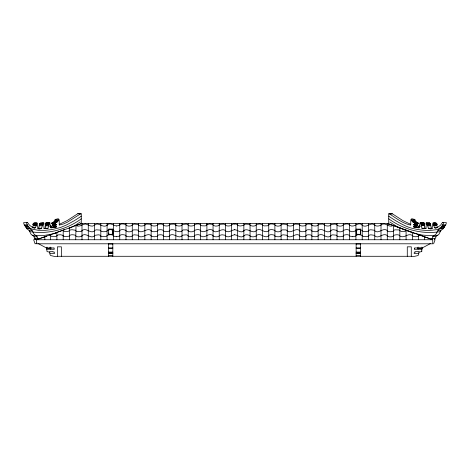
<?xml version="1.0" encoding="UTF-8"?>
<svg xmlns="http://www.w3.org/2000/svg" width="470" height="470" viewBox="0 0 470 470"><rect width="100%" height="100%" fill="white"/><g stroke="black" fill="none" stroke-linecap="round" stroke-linejoin="round"><path stroke-width="0.7" d="M81.997 223.42L81.992 239.741M424.434 239.741L424.434 236.745M108.834 233.69L108.84 233.02M108.846 230.417L109.116 229.013L112.818 229.16L112.806 234.178L109.528 234.395L108.834 234.078M388.714 224.554L388.761 213.838L389.225 213.715L392.268 213.715L402.861 220.6L410.504 224.261M389.225 213.715C396.004 218.139 402.637 223.444 410.733 225.148C411.138 222.169 409.159 216.135 415.075 220.001C407.155 219.39 416.22 224.513 418.212 223.08C418.559 225.253 412.96 223.726 414.064 224.807C414.152 225.594 419.358 224.707 416.896 226.052C408.976 226.234 416.919 227.815 419.081 227.927L418.981 227.586A7.79 5.511 -90 0 1 418.77 226.587L418.782 226.105L419.498 226.346L419.892 223.18L420.615 222.698L421.384 223.473L421.32 224.942L420.756 224.501L421.484 225.859L421.901 228.256L425.732 228.649L426.214 227.645L425.82 227.157L426.272 225.847L426.026 223.044L426.361 222.88L427.224 223.655L430.438 223.743A0.817 0.576 -90 0 1 430.737 223.984C430.82 225.588 428.141 225.007 426.995 224.654C428.188 225.618 427.706 227.592 428.687 228.467C433.117 229.877 432.006 227.75 432.5 224.537A1.557 1.099 -90 0 1 432.535 224.172C434.427 221.082 433.093 227.697 435.226 228.25A33.006 23.341 -90 0 0 437.57 227.31L440.478 225.265L442.587 222.328L446.424 222.686L445.648 225.306L444.497 226.499C440.666 225.341 439.233 230.441 434.856 229.871C427.712 231.005 420.392 230.218 413.383 228.614C407.143 227.216 401.492 224.067 396.022 220.871A198.992 140.706 90 0 1 390.382 217.275L388.749 216.153M432.964 223.033C436.618 220.982 439.667 227.38 433.457 225.506M419.569 227.533L416.673 226.951L416.896 226.052M391.798 214.056L392.268 213.715M421.243 224.901C425.55 226.751 425.609 221.241 421.238 223.168M81.287 223.949L81.24 213.838L80.775 213.715L67.328 222.21L63.491 223.937L59.267 225.148C58.862 222.169 60.842 216.135 54.925 220.001C62.845 219.39 53.78 224.513 51.788 223.08C51.483 225.418 57.499 223.473 55.848 225.107C43.851 226.099 66.476 225.829 50.919 227.927L51.019 227.586A7.79 5.511 90 0 0 51.23 226.587L51.218 226.105L50.672 226.528L50.296 225.823L49.802 222.774L48.956 223.215L45.719 223.168L45.637 224.942L48.757 224.901L49.244 224.501L48.516 225.859L48.099 228.256L44.268 228.649L43.786 227.645L44.18 227.157L43.728 225.847L43.974 223.044L39.803 223.391L39.562 223.743A0.817 0.576 -90 0 0 39.263 223.984L39.392 224.918L39.709 224.642M48.763 223.168L48.757 224.901M418.7 253.248L414.193 253.489A1.827 1.827 0 0 1 414.129 253.254L414.235 252.748A1.71 1.71 0 0 1 414.399 252.555L414.423 252.043L415.65 252.026L415.639 251.656L419.011 251.656L418.694 254.293A3.784 3.784 0 0 1 418.594 254.769L417.971 255.533A2.368 2.368 0 0 1 417.589 255.657C415.598 255.974 414.117 256.832 411.285 256.285L57.381 256.285C54.544 256.832 53.063 255.974 51.077 255.657A2.368 2.368 0 0 1 50.69 255.533L50.067 254.769A3.784 3.784 0 0 1 49.967 254.293L49.65 251.656L53.022 251.656L53.01 252.026L54.244 252.043L54.267 252.555A1.71 1.71 0 0 1 54.426 252.743L54.532 253.254A1.827 1.827 0 0 1 54.467 253.489L49.961 253.248M37.594 228.737C43.14 229.072 41.101 227.815 42.882 224.566C42.182 225.371 42.235 223.685 42.846 223.391M419.046 252.09L421.608 251.644L421.931 249.153A1.757 1.757 0 0 1 421.954 248.93L422.324 247.267L421.061 247.267L421.061 247.925L418.987 247.925L418.987 247.267L417.836 247.267L417.836 247.86M55.736 224.396L54.696 223.462L55.213 222.945M32.371 227.75C32.242 226.934 33.869 225.283 33.282 225.371C41.248 223.814 32.518 227.692 33.041 224.472C33.07 222.698 37.33 221.805 37.465 224.172A1.557 1.099 -90 0 1 37.5 224.537C37.888 227.686 37.106 230.053 41.354 228.373M36.214 225.424L36.008 224.137L37.036 223.033M417.019 222.533L414.957 220.976L415.075 220.001M49.614 252.09L47.053 251.644L46.736 249.206A1.757 1.757 0 0 0 46.706 248.93L46.336 247.267L47.599 247.267L47.599 247.925L49.673 247.925L49.673 247.267L50.825 247.267L50.825 247.86M409.335 231.604L415.527 233.584L422.33 235.076L429.75 235.629L433.693 235.417L433.552 236.292L432.623 236.763L432.764 237.932L432.147 238.378A3.719 2.632 -90 0 1 431.836 238.443L431.76 239.195A0.905 0.64 -90 0 1 431.636 239.442M432.623 236.763C434.057 235.599 437.341 237.168 435.191 238.378A3.719 2.632 -90 0 1 434.885 238.443L434.803 239.195A0.905 0.64 -90 0 1 434.68 239.442L434.239 239.77M46.13 224.76C44.797 225.829 46.295 228.737 43.839 228.444M56.241 224.825L52.846 224.778L52.787 225.183L55.836 225.183M52.693 224.396L53.145 224.478L53.133 224.942M427.565 224.918L427.712 224.061L427.289 223.697M56.147 226.052L55.425 225.841L55.63 225.036M52.17 222.945L52.376 222.486L55.419 222.486M38.311 228.373C39.415 227.744 38.493 225.647 39.885 224.966M36.543 225.506L34.774 228.25A33.006 23.341 90 0 1 32.43 227.31L29.522 225.265L27.413 222.328L23.576 222.686L24.352 225.306L26.849 228.15L29.892 228.15L32.307 229.172L38.311 230.282L45.255 230.318L52.387 229.489L60.471 227.521L66.54 224.948L73.978 220.871A198.992 140.706 -90 0 0 79.618 217.275L81.251 216.153M27.413 222.328L26.543 222.956L27.395 225.306L29.892 228.15L29.763 228.72L32.036 230.271L34.087 234.242L35.244 235.176A7.808 5.523 -90 0 0 36.196 235.476L44.039 235.499L54.473 233.584M52.981 222.533L55.043 220.976L58.086 220.976M45.772 223.174L46.377 222.686L46.8 222.997M38.364 239.442A0.905 0.64 -90 0 1 38.24 239.195L38.164 238.443A3.719 2.632 -90 0 1 37.853 238.378C36.607 236.804 36.701 234.219 33.153 235.476A7.808 5.523 90 0 1 32.201 235.176L31.038 234.242L28.993 230.271L26.702 228.69L26.849 228.15M417.83 222.945L417.624 222.486L414.581 222.486M33.229 235.505C33.035 237.438 36.543 236.692 37.377 236.763M430.391 243.601L422.324 247.913M429.292 223.044L430.267 223.655M435.825 223.415L436.007 223.033M34.328 236.763L34.175 237.885L34.809 238.378A3.719 2.632 -90 0 0 35.115 238.443L38.164 238.443M433.616 243.83L435.061 239.776L434.527 239.588M414.264 224.396L414.511 224.043L417.554 224.043M55.043 220.976L54.925 220.001M416.866 224.942L416.855 224.478L417.307 224.396M443.151 228.15L443.298 228.69L441.007 230.271L438.962 234.242L437.799 235.176A7.808 5.523 90 0 1 436.847 235.476L433.804 235.476A7.808 5.523 90 0 0 434.756 235.176C437.417 233.737 436.9 229.53 440.237 228.72C439.785 227.022 444.92 229.301 444.497 226.499M81.997 235.964L82.591 235.135C87.003 232.732 91.162 240 95.069 235.305L98.4 234.812L99.957 235.106L100.809 236.063M413.876 219.801L414.188 219.208M423.2 222.997L423.623 222.686L424.281 223.168M82.003 230.893L82.685 230.024C87.144 227.774 91.209 234.935 95.134 230.2L96.256 229.818L100.04 230.089C101.403 232.339 104.687 231.88 106.813 231.193L107.501 230.224C111.954 227.509 114.844 233.637 119.186 231.164C120.426 228.996 123.81 229.43 125.672 230.324C126.982 232.362 131.412 232.403 132.757 230.294L133.627 229.859L137.487 229.936C141.681 235.088 146.058 227.58 150.747 230.206C151.839 232.468 155.276 231.751 157.197 231.158L158.537 229.877L160.446 229.701L162.332 229.877L164.336 231.475L167.708 231.628L169.6 230.882M194.398 235.917L194.821 235.253C196.648 234.612 199.868 234.042 201.013 236.14C205.237 238.725 207.893 232.856 212.281 235.029L213.051 235.905M293.468 225.036L294.995 224.061L298.85 224.243C300.195 226.475 303.315 226.229 305.535 225.53L306.922 224.19L308.837 224.008L310.788 224.19L312.192 225.53C314.436 226.217 317.603 226.493 318.977 224.243L322.896 224.061L324.441 225.036M231.628 225.03L232.914 224.102L234.683 223.973M39.803 223.391L43.293 223.18M144.848 225.036L146.393 224.061L150.312 224.243C151.692 226.487 154.841 226.223 157.097 225.53L158.502 224.19L160.446 224.008L162.367 224.19L163.754 225.53C165.969 226.229 169.094 226.475 170.434 224.243L174.294 224.061L175.821 225.036M169.611 230.876L170.005 230.206C174.629 227.586 178.941 235.082 183.065 229.936L186.872 229.859L187.724 230.294C189.034 232.397 193.434 232.362 194.703 230.324C196.536 229.43 199.897 229.008 201.095 231.164C205.384 233.596 208.139 227.574 212.558 230.136C215.918 234.765 220.759 228.179 224.695 230.077C227.709 234.048 231.446 230.018 234.683 229.666M107.09 225.183C109.886 221.758 113.511 225.8 116.495 225.994M231.622 225.048L231.146 225.577C229.101 226.082 226.029 226.581 224.766 224.419L223.685 224.096L220.154 224.302C218.521 226.593 213.956 226.875 212.434 224.355L209.356 223.984L206.865 224.778M256.238 235.905L257.002 235.029C261.396 232.85 264.052 238.731 268.276 236.14C269.422 234.042 272.641 234.612 274.468 235.253L274.891 235.917M343.3 235.905L343.729 235.253C345.585 234.618 348.84 234.031 350.015 236.14L352.77 236.721M406.103 230.535L406.333 230.23L413.723 232.897M441.447 226.499C442.041 225.671 444.808 222.845 442.587 222.328M50.431 227.533L53.327 226.951L53.104 226.052M436.924 224.531L433.88 224.531M418.347 223.462L415.304 223.462L414.511 224.043M81.986 230.899L80.241 231.634L76.698 231.51L75.323 230.218L72.086 229.73L70.453 229.912L68.085 231.457L64.225 231.387L63.197 230.564M406.086 230.564L405.058 231.387L401.198 231.457L398.83 229.912L394.964 229.836L393.966 230.218L393.32 231.181C391.193 231.916 387.885 232.327 386.604 230.024C382.139 227.774 378.074 234.935 374.155 230.2L370.683 229.765L369.25 230.089L368.474 231.011M206.835 224.83L206.142 225.606L205.043 225.905L201.859 225.806L201.013 225.388C199.856 223.303 196.66 223.855 194.821 224.496L194.169 225.453C192.13 226.135 188.811 226.663 187.53 224.425L186.267 224.072L182.683 224.419C181.355 226.605 178.001 226.246 176.015 225.347L175.821 225.048M256.232 235.922C254.499 237.08 250.839 237.432 249.564 235.353L247.279 234.777L245.393 234.877L243.854 235.993M293.468 225.048L293.274 225.347C291.288 226.246 287.928 226.605 286.606 224.419L283.016 224.072L281.759 224.425C280.355 226.675 275.79 226.799 274.462 224.496C272.635 223.82 269.316 223.362 268.276 225.388L267.43 225.806L264.24 225.905L263.147 225.606L262.448 224.83M243.854 225.242L244.523 224.419L245.604 224.096L249.135 224.302C250.768 226.593 255.333 226.875 256.855 224.355L259.933 223.984L262.436 224.801M144.842 225.048L144.648 225.347C142.627 226.234 139.238 226.622 137.88 224.419L134.238 224.072L132.963 224.425C131.518 226.675 126.924 226.804 125.555 224.496C123.698 223.826 120.344 223.35 119.268 225.388L116.537 225.97M243.854 230.929L244.594 230.077C248.524 228.179 253.371 234.765 256.732 230.136C261.15 227.568 263.905 233.596 268.194 231.164C269.398 229.008 272.747 229.425 274.58 230.324C275.855 232.356 280.249 232.397 281.559 230.294L282.417 229.859L286.224 229.936C290.348 235.082 294.661 227.586 299.278 230.206C300.336 232.456 303.749 231.757 305.635 231.158L306.957 229.877L308.837 229.701L310.746 229.877L311.851 230.852M368.48 236.063L369.326 235.106L370.889 234.812L374.22 235.305C378.127 240 382.286 232.732 386.698 235.135C388.02 237.514 392.703 237.562 394.048 235.212C395.998 234.695 398.995 234.148 400.228 236.187C404.617 238.584 407.737 232.903 412.055 235.229L413.676 236.604L415.762 236.745L417.572 236.545L419.504 234.976L432.741 239.741L432.741 243.795L36.548 243.795L36.548 239.741L81.868 223.42L387.415 223.42L406.327 230.23M330.727 236.005L331.373 235.194L332.601 234.83L336.303 235.165C337.636 237.409 340.956 236.88 343.041 236.216L343.294 235.922M330.727 230.934L331.796 229.936L333.547 229.718L336.526 230.294C337.877 232.403 342.307 232.362 343.611 230.324C345.474 229.436 348.869 228.99 350.103 231.164C354.445 233.637 357.335 227.509 361.782 230.224L363.234 231.516L366.635 231.639L368.468 231.017M94.546 225.259C98.336 221.176 102.801 228.825 107.084 225.201M81.986 235.975C80.164 237.097 76.428 237.479 75.241 235.212C73.291 234.695 70.288 234.148 69.055 236.187L65.171 236.616L63.197 235.952M43.692 222.88L40.114 223.185M440.237 228.72L443.298 228.69M194.392 235.922L194.139 236.216C192.089 236.886 188.799 237.397 187.501 235.165L186.208 234.812L182.648 235.194C178.888 239.912 174.746 233.044 170.446 234.988C169.118 237.221 165.981 236.98 163.76 236.287L162.367 234.941L160.452 234.759L158.502 234.941L157.086 236.287C154.83 236.968 151.681 237.233 150.3 234.988C145.941 233.038 141.734 239.923 137.916 235.194L134.303 234.812L132.987 235.165C131.653 237.409 128.334 236.88 126.248 236.216L125.995 235.922M423.511 222.827L420.18 222.839L423.582 222.715M243.836 225.253L240.758 225.97L239.036 225.859L237.661 225.048M368.468 236.069L366.77 236.68L363.334 236.592L361.824 235.323C359.967 234.589 356.742 234.084 355.52 236.151L352.794 236.745M94.535 225.277C91.233 227.656 88.413 224.478 85.458 223.996C82.197 224.055 79.7 227.603 76.017 225.524L75.729 239.741M52.346 224.137L55.39 224.137M330.715 236.011C326.198 239.212 323.507 232.967 318.989 234.988C317.608 237.233 314.459 236.974 312.203 236.287L311.857 235.917M57.969 220.001L58.856 219.208M243.836 230.946C240.27 233.643 237.82 229.748 234.606 229.666M330.715 230.946C326.121 234.248 323.172 227.398 318.543 230.206C317.467 232.486 313.995 231.739 312.092 231.158L311.857 230.864M243.836 236.016C240.258 238.689 237.779 234.853 234.606 234.724M416.984 224.901L417.213 225.183L414.164 225.183M417.619 225.841L413.853 226.052M80.182 222.005L75.147 225.371L68.902 228.491M81.263 218.832C66.382 229.648 47.887 234.653 29.628 231.575M80.775 213.715L77.732 213.715L67.139 220.6L59.496 224.261M42.711 223.697L39.733 223.655M393.272 225.524C389.054 227.903 386.557 223.003 382.51 224.09C380.459 225.729 377.363 226.987 374.749 225.277M430.608 224.918L430.291 224.642M433.698 223.82L436.871 223.843M49.661 235.024L50.877 234.583M55.56 232.897L64.331 229.736M71.546 227.139L69.466 227.885L69.466 239.741M46.695 236.093L36.548 239.741L432.741 239.741L387.415 223.42M76.017 225.524L81.868 223.42M35.796 239.013L33.652 239.776L35.097 243.83L37.142 243.102M435.731 236.745L436.595 236.292L436.771 235.505M55.108 233.39L56.377 233.008M36.813 239.794L35.321 239.442A0.905 0.64 90 0 1 35.197 239.195L35.115 238.443A3.719 2.632 90 0 1 34.809 238.378M116.537 236.721L119.268 236.14C120.449 234.031 123.704 234.618 125.561 235.253L125.984 235.905M234.683 234.724C231.546 235.071 227.715 239.077 224.819 235.206L222.005 234.777L219.725 235.353C218.45 237.426 214.79 237.08 213.057 235.922M77.732 213.715L81.24 213.838M388.761 213.838L391.804 213.838M54.996 220.06L58.045 220.06M411.955 220.06L415.004 220.06M55.108 220.824L58.151 220.824M411.849 220.824L414.893 220.824M411.914 220.976L414.957 220.976M54.262 221.452L57.305 221.452M412.695 221.452L415.738 221.452M54.132 221.893L57.175 221.893M412.825 221.893L415.868 221.893M54.021 222.046L57.064 222.046M412.936 222.046L415.979 222.046M53.745 222.128L56.788 222.128M413.212 222.128L416.255 222.128M53.316 222.275L56.506 222.298M413.494 222.298L416.684 222.275M52.246 222.51L56.024 222.533M413.976 222.533L417.754 222.51M46.342 222.698L49.421 222.686M52.229 222.633L55.865 222.604M414.135 222.604L417.771 222.633M420.579 222.686L423.658 222.698M46.418 222.715L49.802 222.774L46.489 222.827M52.27 222.786L55.313 222.786M414.687 222.786L417.73 222.786M52.235 222.886L55.278 222.886M414.722 222.886L417.765 222.886M426.308 222.88L429.404 222.88M45.948 222.986L49.82 222.95M420.18 222.95L424.052 222.986M51.788 223.08L54.831 223.08M414.787 222.945L418.212 223.08M33.934 223.091L36.977 223.091M426.707 223.18L429.886 223.185M433.023 223.091L436.066 223.091M40.068 223.215L43.111 223.215M45.913 223.215L48.956 223.215M421.044 223.215L424.087 223.215M426.889 223.215L429.933 223.215M39.991 223.332L43.034 223.332M426.966 223.332L430.009 223.332M51.653 223.462L54.696 223.462M427.154 223.391L430.197 223.391M33.517 223.538L36.76 223.52M39.75 223.491L42.799 223.491M427.201 223.491L430.25 223.491M433.24 223.52L436.483 223.538M45.561 223.755L48.604 223.755M421.396 223.755L424.439 223.755M33.129 223.843L36.302 223.82M45.649 223.932L48.692 223.932M52.1 223.908L55.272 223.961M414.728 223.961L417.901 223.908M421.308 223.932L424.351 223.932M39.245 224.061L42.306 223.984M52.446 224.043L55.519 224.049M427.694 223.984L430.755 224.061M32.959 224.137L36.008 224.137M414.611 224.137L417.654 224.137M433.992 224.137L437.041 224.137M32.953 224.255L36.002 224.255M39.316 224.196L42.559 224.255M427.441 224.255L430.685 224.196M433.998 224.255L437.047 224.255M52.899 224.296L56.071 224.343M413.929 224.343L417.102 224.296M33.076 224.531L36.12 224.531M41.789 224.654L43.005 224.654M426.995 224.654L428.211 224.654M53.222 224.654L56.265 224.654M413.735 224.654L416.778 224.654M41.777 224.783L42.993 224.783M45.584 224.772L48.627 224.772M413.759 224.825L417.154 224.778M421.373 224.772L424.416 224.772M427.007 224.783L428.223 224.783M24.499 224.913L27.542 224.913M39.392 224.918L42.47 224.942M442.458 224.913L445.501 224.913M24.352 225.306L27.395 225.306M442.605 225.306L445.648 225.306M433.787 225.424L436.642 225.248L437.629 227.75M39.122 225.817L42.165 225.817M427.835 225.817L430.878 225.817L431.296 228.226L432.406 228.737M45.473 225.859L48.516 225.859M52.382 225.841L55.425 225.841M421.484 225.859C427.165 224.031 422.483 228.414 426.161 228.444M49.996 226.105L51.218 226.105M418.782 226.105L420.004 226.105M49.844 226.164L51.06 226.164M53.257 226.152L56.3 226.152M413.7 226.152L416.743 226.152M418.94 226.164L420.156 226.164M50.043 226.282L51.259 226.282M418.741 226.282L419.957 226.282M25.503 226.499L28.553 226.499M25.421 226.869L28.47 226.869M53.369 226.875L56.412 226.875M413.588 226.875L416.632 226.875M441.53 226.869L444.579 226.869M25.456 226.934L28.5 226.934M53.327 226.951L56.371 226.951M413.629 226.951L416.673 226.951M441.5 226.934L444.544 226.934M32.982 227.75L35.42 227.75M434.58 227.75L437.018 227.75M38.704 228.226L41.748 228.226M45.055 228.256L48.099 228.256M421.901 228.256L424.945 228.256M428.252 228.226L431.296 228.226M428.646 228.373L431.689 228.373M26.702 228.69L29.745 228.69M38.199 228.714L41.242 228.714M428.757 228.714L431.801 228.714M28.993 230.271L32.036 230.271M437.964 230.271L441.007 230.271M440.372 231.575C422.113 234.653 403.618 229.648 388.737 218.832M431.836 238.443L434.885 238.443M108.523 243.989L112.823 243.989M356.143 243.989L360.449 243.989M108.523 247.896L112.823 247.896M356.143 247.896L360.449 247.896M108.523 248.348L112.823 248.348M356.143 248.348L360.449 248.348M46.336 248.366L50.825 248.366M417.836 248.366L422.324 248.366M46.73 249.276L50.513 249.276M418.153 249.276L421.937 249.276M108.523 252.073L112.823 252.073M356.143 252.073L360.449 252.073M108.523 252.496L112.823 252.531M356.143 252.531L360.449 252.478M108.523 253.224L112.823 253.23M356.143 253.23L360.449 253.224M108.523 253.5L112.823 253.483M356.143 253.506L360.449 253.5M108.523 255.657L112.823 255.657M356.143 255.657L360.449 255.657M234.606 223.973L236.369 224.102L237.655 225.03M116.495 236.745L113.769 236.151C112.524 234.101 109.334 234.577 107.465 235.323L105.956 236.592L102.519 236.68L100.821 236.069M419.504 234.976L418.412 234.583M407.032 230.776L408.759 231.393M404.241 229.754L406.456 230.57M403.683 229.548L396.686 226.387L389.818 222.005M49.785 234.976L50.631 235.582M46.336 247.913L38.27 243.601M411.144 219.208L412.031 220.001M63.186 235.94L62.463 235.212L60.624 234.753L58.039 234.906L55.613 236.604L51.712 236.545L50.648 235.617M62.956 230.23L63.186 230.535M430.878 225.817L430.115 224.966M274.897 235.922L275.144 236.216C277.2 236.886 280.49 237.397 281.783 235.165L283.081 234.812L286.641 235.194C290.395 239.912 294.543 233.044 298.838 234.988C300.183 237.221 303.297 236.98 305.524 236.287L306.922 234.941L308.837 234.759L310.788 234.941L311.851 235.911M33.993 223.033L34.175 223.415M362.206 225.201C366.488 228.825 370.953 221.176 374.743 225.259M324.447 225.048L324.641 225.347C326.656 226.234 330.052 226.622 331.409 224.419L335.051 224.072L336.326 224.425C337.771 226.675 342.366 226.804 343.735 224.496C345.591 223.873 348.84 223.279 350.015 225.388C354.292 228.326 358.34 220.929 362.2 225.183M415.169 223.08L415.304 223.462M55.812 219.208L56.124 219.801M423.87 224.76L424.528 225.859M414.37 225.036L414.575 225.841M44.85 236.745L44.856 239.741M418.641 234.583L418.641 239.741M412.378 232.409L412.378 239.741M411.285 256.285L411.285 246.832L407.279 246.832L407.279 256.285M406.086 230.141L406.086 239.741M399.823 227.885L399.823 239.741M393.56 225.629L393.56 239.741M387.292 223.42L387.292 239.741M381.011 223.42L381.011 239.741M374.743 223.42L374.743 239.741M368.474 223.42L368.474 239.741M362.206 223.42L362.206 239.741M360.449 229.037L360.449 234.747M360.449 243.807L360.449 256.279M356.143 229.037L356.143 234.747M356.143 243.807L356.143 256.244M355.925 223.42L355.925 239.741M349.539 223.397L349.539 239.718M343.3 223.397L343.3 239.718M337.014 223.397L337.014 239.718M330.727 223.397L330.727 239.718M324.441 223.397L324.441 239.718M318.137 223.397L318.137 239.718M311.857 223.397L311.857 239.718M305.864 223.397L305.864 239.718M299.678 223.397L299.678 239.718M293.468 223.397L293.468 239.718M287.276 223.397L287.276 239.718M281.084 223.397L281.084 239.718M274.891 223.397L274.891 239.718M268.746 223.397L268.746 239.718M262.383 223.397L262.383 239.718M256.238 223.397L256.238 239.718M250.046 223.397L250.046 239.718M243.854 223.397L243.854 239.718M237.655 223.397L237.655 239.718M231.628 223.397L231.628 239.718M225.436 223.397L225.436 239.718M219.243 223.397L219.243 239.718M213.051 223.397L213.051 239.718M206.906 223.397L206.906 239.718M200.543 223.397L200.543 239.718M194.398 223.397L194.398 239.718M188.206 223.397L188.206 239.718M182.013 223.397L182.013 239.718M175.821 223.397L175.821 239.718M169.611 223.397L169.611 239.718M163.425 223.397L163.425 239.718M157.432 223.397L157.432 239.718M151.146 223.397L151.146 239.718M144.848 223.397L144.848 239.718M138.562 223.397L138.562 239.718M132.27 223.397L132.27 239.718M125.984 223.397L125.984 239.718M119.744 223.397L119.744 239.718M113.364 223.42L113.364 239.741M112.823 229.037L112.823 234.747M112.823 243.807L112.823 256.279M108.523 229.037L108.523 234.747M108.523 243.807L108.523 256.244M107.084 223.42L107.084 239.741M100.815 223.42L100.815 239.741M94.546 223.42L94.546 239.741M88.278 223.42L88.278 239.741M63.197 230.141L63.197 239.741M61.382 256.285L61.382 246.832L57.381 246.832L57.381 256.285M56.911 232.409L56.911 239.741M50.648 234.583L50.648 239.741M51.23 226.587A7.79 5.511 -90 0 1 51.019 227.586M35.321 239.442A0.905 0.64 -90 0 1 35.197 239.195M33.153 235.476A7.808 5.523 -90 0 1 32.201 235.176M437.799 235.176A7.808 5.523 -90 0 1 436.847 235.476M421.919 250.998A1.698 1.698 0 0 1 421.802 251.356M414.387 248.906L414.381 249.006A3.543 3.543 0 0 0 414.393 249.27L417.989 249.253A3.836 3.836 0 0 0 417.995 248.959L417.883 248.601A1.134 1.134 0 0 0 417.76 248.454L417.707 247.925L414.611 247.925L414.611 248.407A0.846 0.846 0 0 0 414.458 248.607L414.387 248.906M50.948 247.99L50.907 248.454A1.134 1.134 0 0 0 50.778 248.601L50.672 248.959A3.836 3.836 0 0 0 50.678 249.253L54.267 249.27A3.543 3.543 0 0 0 54.279 249.006L54.209 248.607A0.846 0.846 0 0 0 54.056 248.407L54.056 247.925L50.948 247.99M360.449 234.078L359.762 234.395L356.483 234.178L356.519 229.113L360.408 229.137L360.449 234.078"/></g></svg>
